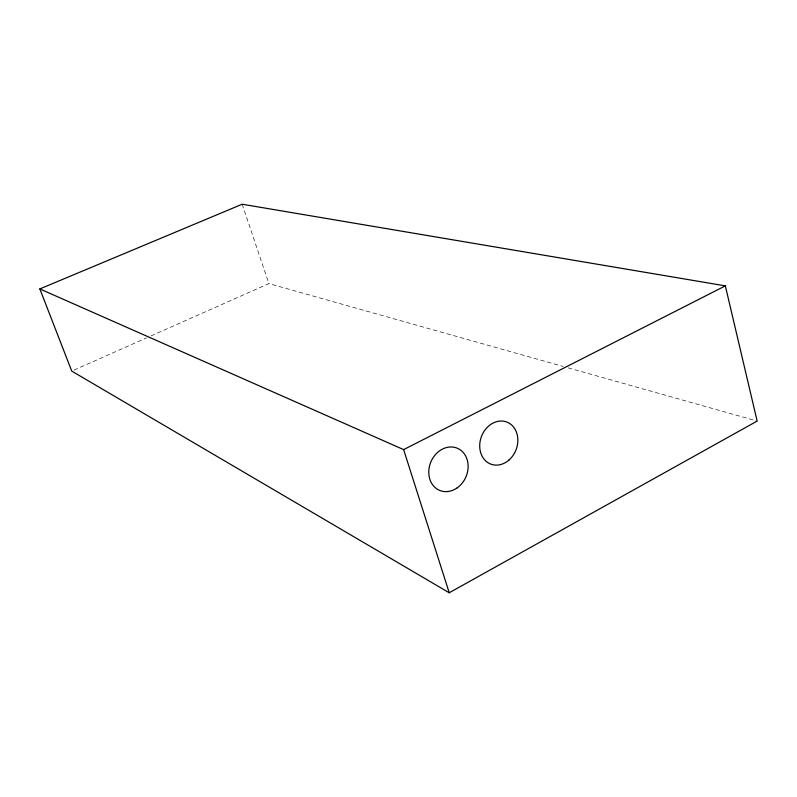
<?xml version="1.0" encoding="UTF-8"?>
<svg xmlns="http://www.w3.org/2000/svg" width="797" height="797" viewBox="0 0 797 797"><rect width="100%" height="100%" fill="white"/><g stroke="black" fill="none" stroke-linecap="round" stroke-linejoin="round"><path stroke-width="0.6" stroke-dasharray="3.98 2.99" d="M74.001 370.097L146.518 337.918M151.051 335.906L268.898 283.602L563.28 366.481M568.072 367.835L757.15 421.065M242.168 204.231L268.898 283.602"/><path stroke-width="1.2" d="M449.229 592.769L757.15 421.065L725.34 285.864L242.168 204.231L39.85 288.932L71.74 371.103L449.229 592.769L403.631 449.608L39.85 288.932M403.631 449.608L725.34 285.864M457.05 487.963A22.864 19.068 -67.2 0 0 459.5 449.349A22.864 19.068 -67.2 0 0 428.816 470.589A22.864 19.068 -67.2 0 0 457.05 487.963M509.054 459.969A22.515 18.53 -69.3 0 0 507.55 422.34A22.515 18.53 -69.3 0 0 479.724 446.888A22.515 18.53 -69.3 0 0 509.054 459.969"/></g></svg>
